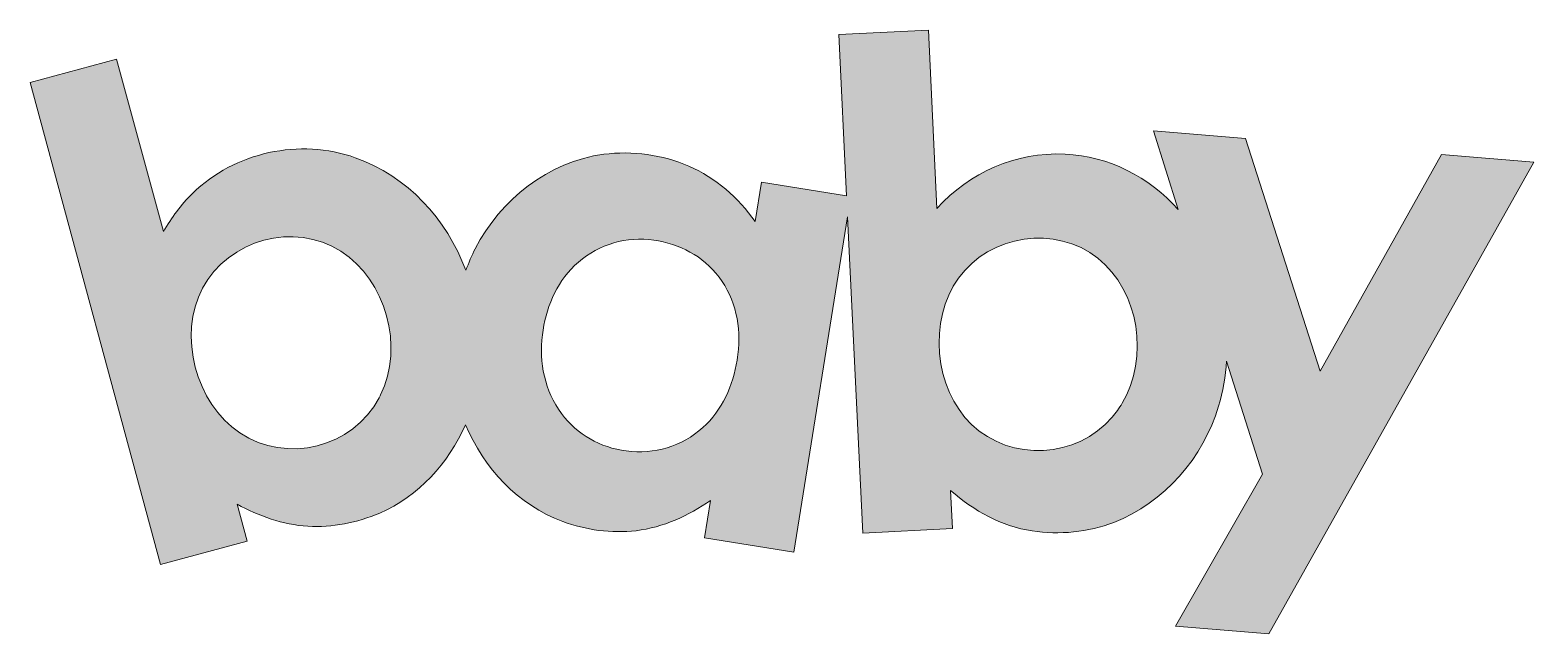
# Model space of a CAD drawing. Header units: inches. Extents: x 0 to 102, y 0 to 41.
import ezdxf

# ---------------------------------------------------------------- set-up
doc = ezdxf.new("R2010")
doc.units = ezdxf.units.IN
doc.header["$MEASUREMENT"] = 0
doc.layers.add('Layer 1', color=7, linetype='Continuous')

msp = doc.modelspace()

# ---------------------------------------------------------------- hatches: boundary and pattern name
at = {"layer": 'Layer 1', "true_color": 0x8fd3d1}
h = msp.add_hatch(color=133, dxfattribs=at)
h.dxf.hatch_style = 2
edge = h.paths.add_edge_path()
edge.add_spline(control_points=[(82.11, 33.49), (82.11, 33.49), (75.89, 34), (75.89, 34), (75.89, 34), (77.57, 28.69), (77.57, 28.69), (75.59, 30.88), (72.9, 32.3), (69.92, 32.43), (66.57, 32.58), (63.51, 31.22), (61.27, 28.75), (61.27, 28.75), (60.69, 40.82), (60.69, 40.82), (60.69, 40.82), (54.64, 40.52), (54.64, 40.52), (54.64, 40.52), (55.16, 29.61), (55.16, 29.61), (55.16, 29.61), (49.42, 30.53), (49.42, 30.53), (49.42, 30.53), (48.99, 27.88), (48.99, 27.88), (47.85, 29.49), (46.33, 30.82), (44.51, 31.62), (42.73, 32.39), (40.69, 32.67), (38.76, 32.42), (35.04, 31.94), (31.76, 29.34), (30.08, 26.04), (29.84, 25.57), (29.63, 25.08), (29.44, 24.58), (28.13, 28.06), (25.51, 30.92), (21.97, 32.19), (18.23, 33.52), (13.82, 32.57), (10.98, 29.78), (10.2, 29.02), (9.55, 28.13), (9.01, 27.19), (9.01, 27.19), (5.85, 38.85), (5.85, 38.85), (5.85, 38.85), (0, 37.27), (0, 37.27), (0, 37.27), (8.81, 4.7), (8.81, 4.7), (8.81, 4.7), (14.66, 6.28), (14.66, 6.28), (14.66, 6.28), (13.99, 8.77), (13.99, 8.77), (15.46, 7.97), (17.07, 7.38), (18.76, 7.28), (20.41, 7.18), (22.09, 7.52), (23.62, 8.17), (26.27, 9.31), (28.25, 11.52), (29.41, 14.14), (30.65, 11.22), (32.98, 8.7), (35.99, 7.6), (37.55, 7.02), (39.28, 6.79), (40.94, 6.98), (42.78, 7.2), (44.46, 7.99), (45.98, 9.03), (45.98, 9.03), (45.57, 6.49), (45.57, 6.49), (45.57, 6.49), (51.6, 5.53), (51.6, 5.53), (51.6, 5.53), (55.23, 28.2), (55.23, 28.2), (55.23, 28.2), (56.26, 6.82), (56.26, 6.82), (56.26, 6.82), (62.32, 7.12), (62.32, 7.12), (62.32, 7.12), (62.19, 9.69), (62.19, 9.69), (63.78, 8.32), (65.61, 7.28), (67.7, 6.96), (69.54, 6.68), (71.48, 6.88), (73.22, 7.54), (76.61, 8.84), (79.27, 11.94), (80.3, 15.39), (80.6, 16.38), (80.77, 17.41), (80.83, 18.44), (80.83, 18.44), (83.26, 10.79), (83.26, 10.79), (83.26, 10.79), (77.39, 0.52), (77.39, 0.52), (77.39, 0.52), (83.68, 0), (83.68, 0), (83.68, 0), (101.6, 31.88), (101.6, 31.88), (101.6, 31.88), (95.36, 32.4), (95.36, 32.4), (95.36, 32.4), (87.15, 17.75), (87.15, 17.75), (87.15, 17.75), (82.11, 33.49), (82.11, 33.49)], knot_values=[0, 0, 0, 0, 1, 1, 1, 2, 2, 2, 3, 3, 3, 4, 4, 4, 5, 5, 5, 6, 6, 6, 7, 7, 7, 8, 8, 8, 9, 9, 9, 10, 10, 10, 11, 11, 11, 12, 12, 12, 13, 13, 13, 14, 14, 14, 15, 15, 15, 16, 16, 16, 17, 17, 17, 18, 18, 18, 19, 19, 19, 20, 20, 20, 21, 21, 21, 22, 22, 22, 23, 23, 23, 24, 24, 24, 25, 25, 25, 26, 26, 26, 27, 27, 27, 28, 28, 28, 29, 29, 29, 30, 30, 30, 31, 31, 31, 32, 32, 32, 33, 33, 33, 34, 34, 34, 35, 35, 35, 36, 36, 36, 37, 37, 37, 38, 38, 38, 39, 39, 39, 40, 40, 40, 41, 41, 41, 42, 42, 42, 43, 43, 43, 44, 44, 44, 44], degree=3, periodic=1)
edge = h.paths.add_edge_path()
edge.add_spline(control_points=[(14.17, 13.59), (11.19, 15.59), (9.97, 20.19), (11.65, 23.37), (13.4, 26.66), (17.84, 27.88), (21, 25.87), (24.06, 23.92), (25.28, 19.4), (23.68, 16.15), (23.65, 16.08), (23.61, 16.02), (23.58, 15.95), (21.79, 12.6), (17.33, 11.47), (14.17, 13.59)], knot_values=[0, 0, 0, 0, 1, 1, 1, 2, 2, 2, 3, 3, 3, 4, 4, 4, 5, 5, 5, 5], degree=3, periodic=1)
edge = h.paths.add_edge_path()
edge.add_spline(control_points=[(45.45, 13.95), (44.03, 12.67), (42.17, 12.13), (40.28, 12.37), (38.52, 12.6), (36.97, 13.46), (35.91, 14.89), (34.77, 16.43), (34.38, 18.33), (34.61, 20.21), (34.83, 21.96), (35.5, 23.66), (36.79, 24.9), (38.15, 26.2), (39.95, 26.83), (41.81, 26.65), (43.55, 26.48), (45.2, 25.74), (46.33, 24.39), (47.54, 22.95), (48.01, 21.11), (47.86, 19.25), (47.84, 19), (47.81, 18.76), (47.77, 18.51), (47.49, 16.78), (46.77, 15.13), (45.45, 13.95)], knot_values=[0, 0, 0, 0, 1, 1, 1, 2, 2, 2, 3, 3, 3, 4, 4, 4, 5, 5, 5, 6, 6, 6, 7, 7, 7, 8, 8, 8, 9, 9, 9, 9], degree=3, periodic=1)
edge = h.paths.add_edge_path()
edge.add_spline(control_points=[(63.61, 14.16), (61.08, 16.58), (60.67, 21.2), (62.72, 24.05), (64.84, 26.98), (69.28, 27.67), (72.14, 25.4), (74.95, 23.16), (75.6, 18.65), (73.78, 15.59), (73.58, 15.26), (73.35, 14.94), (73.1, 14.65), (70.71, 11.85), (66.28, 11.61), (63.61, 14.16)], knot_values=[0, 0, 0, 0, 1, 1, 1, 2, 2, 2, 3, 3, 3, 4, 4, 4, 5, 5, 5, 5], degree=3, periodic=1)

# ---------------------------------------------------------------- linework, layer by layer
at = {"layer": 'Layer 1', "lineweight": 0}
for points, knots in [([(82.11, 33.49), (82.11, 33.49), (75.89, 34), (75.89, 34), (75.89, 34), (77.57, 28.69), (77.57, 28.69), (75.59, 30.88), (72.9, 32.3), (69.92, 32.43), (66.57, 32.58), (63.51, 31.22), (61.27, 28.75), (61.27, 28.75), (60.69, 40.82), (60.69, 40.82), (60.69, 40.82), (54.64, 40.52), (54.64, 40.52), (54.64, 40.52), (55.16, 29.61), (55.16, 29.61), (55.16, 29.61), (49.42, 30.53), (49.42, 30.53), (49.42, 30.53), (48.99, 27.88), (48.99, 27.88), (47.85, 29.49), (46.33, 30.82), (44.51, 31.62), (42.73, 32.39), (40.69, 32.67), (38.76, 32.42), (35.04, 31.94), (31.76, 29.34), (30.08, 26.04), (29.84, 25.57), (29.63, 25.08), (29.44, 24.58), (28.13, 28.06), (25.51, 30.92), (21.97, 32.19), (18.23, 33.52), (13.82, 32.57), (10.98, 29.78), (10.2, 29.02), (9.55, 28.13), (9.01, 27.19), (9.01, 27.19), (5.85, 38.85), (5.85, 38.85), (5.85, 38.85), (0, 37.27), (0, 37.27), (0, 37.27), (8.81, 4.7), (8.81, 4.7), (8.81, 4.7), (14.66, 6.28), (14.66, 6.28), (14.66, 6.28), (13.99, 8.77), (13.99, 8.77), (15.46, 7.97), (17.07, 7.38), (18.76, 7.28), (20.41, 7.18), (22.09, 7.52), (23.62, 8.17), (26.27, 9.31), (28.25, 11.52), (29.41, 14.14), (30.65, 11.22), (32.98, 8.7), (35.99, 7.6), (37.55, 7.02), (39.28, 6.79), (40.94, 6.98), (42.78, 7.2), (44.46, 7.99), (45.98, 9.03), (45.98, 9.03), (45.57, 6.49), (45.57, 6.49), (45.57, 6.49), (51.6, 5.53), (51.6, 5.53), (51.6, 5.53), (55.23, 28.2), (55.23, 28.2), (55.23, 28.2), (56.26, 6.82), (56.26, 6.82), (56.26, 6.82), (62.32, 7.12), (62.32, 7.12), (62.32, 7.12), (62.19, 9.69), (62.19, 9.69), (63.78, 8.32), (65.61, 7.28), (67.7, 6.96), (69.54, 6.68), (71.48, 6.88), (73.22, 7.54), (76.61, 8.84), (79.27, 11.94), (80.3, 15.39), (80.6, 16.38), (80.77, 17.41), (80.83, 18.44), (80.83, 18.44), (83.26, 10.79), (83.26, 10.79), (83.26, 10.79), (77.39, 0.52), (77.39, 0.52), (77.39, 0.52), (83.68, 0), (83.68, 0), (83.68, 0), (101.6, 31.88), (101.6, 31.88), (101.6, 31.88), (95.36, 32.4), (95.36, 32.4), (95.36, 32.4), (87.15, 17.75), (87.15, 17.75), (87.15, 17.75), (82.11, 33.49), (82.11, 33.49)], [0, 0, 0, 0, 1, 1, 1, 2, 2, 2, 3, 3, 3, 4, 4, 4, 5, 5, 5, 6, 6, 6, 7, 7, 7, 8, 8, 8, 9, 9, 9, 10, 10, 10, 11, 11, 11, 12, 12, 12, 13, 13, 13, 14, 14, 14, 15, 15, 15, 16, 16, 16, 17, 17, 17, 18, 18, 18, 19, 19, 19, 20, 20, 20, 21, 21, 21, 22, 22, 22, 23, 23, 23, 24, 24, 24, 25, 25, 25, 26, 26, 26, 27, 27, 27, 28, 28, 28, 29, 29, 29, 30, 30, 30, 31, 31, 31, 32, 32, 32, 33, 33, 33, 34, 34, 34, 35, 35, 35, 36, 36, 36, 37, 37, 37, 38, 38, 38, 39, 39, 39, 40, 40, 40, 41, 41, 41, 42, 42, 42, 43, 43, 43, 44, 44, 44, 44]), ([(14.17, 13.59), (11.19, 15.59), (9.97, 20.19), (11.65, 23.37), (13.4, 26.66), (17.84, 27.88), (21, 25.87), (24.06, 23.92), (25.28, 19.4), (23.68, 16.15), (23.65, 16.08), (23.61, 16.02), (23.58, 15.95), (21.79, 12.6), (17.33, 11.47), (14.17, 13.59)], [0, 0, 0, 0, 1, 1, 1, 2, 2, 2, 3, 3, 3, 4, 4, 4, 5, 5, 5, 5]), ([(63.61, 14.16), (61.08, 16.58), (60.67, 21.2), (62.72, 24.05), (64.84, 26.98), (69.28, 27.67), (72.14, 25.4), (74.95, 23.16), (75.6, 18.65), (73.78, 15.59), (73.58, 15.26), (73.35, 14.94), (73.1, 14.65), (70.71, 11.85), (66.28, 11.61), (63.61, 14.16)], [0, 0, 0, 0, 1, 1, 1, 2, 2, 2, 3, 3, 3, 4, 4, 4, 5, 5, 5, 5]), ([(45.45, 13.95), (44.03, 12.67), (42.17, 12.13), (40.28, 12.37), (38.52, 12.6), (36.97, 13.46), (35.91, 14.89), (34.77, 16.43), (34.38, 18.33), (34.61, 20.21), (34.83, 21.96), (35.5, 23.66), (36.79, 24.9), (38.15, 26.2), (39.95, 26.83), (41.81, 26.65), (43.55, 26.48), (45.2, 25.74), (46.33, 24.39), (47.54, 22.95), (48.01, 21.11), (47.86, 19.25), (47.84, 19), (47.81, 18.76), (47.77, 18.51), (47.49, 16.78), (46.77, 15.13), (45.45, 13.95)], [0, 0, 0, 0, 1, 1, 1, 2, 2, 2, 3, 3, 3, 4, 4, 4, 5, 5, 5, 6, 6, 6, 7, 7, 7, 8, 8, 8, 9, 9, 9, 9])]:
    msp.add_open_spline(points, degree=3, knots=knots, dxfattribs=at)

doc.saveas('drawing.dxf')
